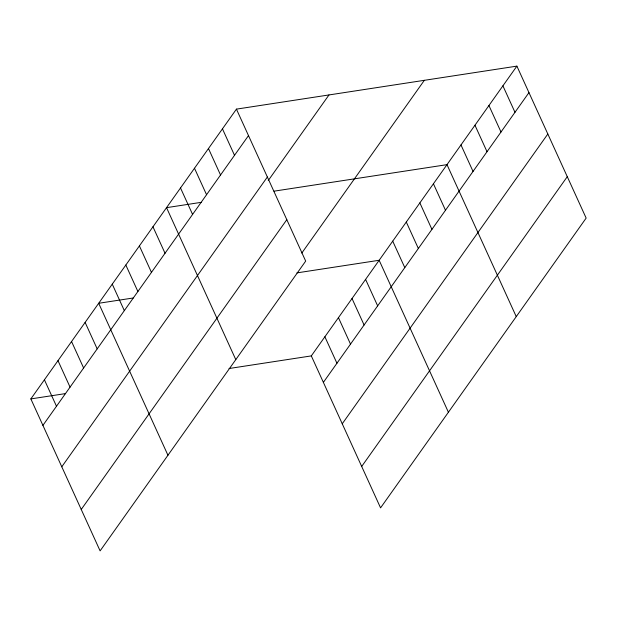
<?xml version="1.0" encoding="UTF-8"?>
<svg xmlns="http://www.w3.org/2000/svg" width="617" height="617" viewBox="0 0 617 617"><rect width="100%" height="100%" fill="white"/><g stroke="black" fill="none" stroke-linecap="round" stroke-linejoin="round"><path stroke-width="0.93" d="M236.434 109.132L305.685 261.099L100.108 550.873L30.85 398.906L236.434 109.132L516.892 66.127L586.15 218.094L380.566 507.868L311.315 355.901L516.892 66.127M42.912 425.383L248.497 135.601M61.785 466.791L267.369 177.017M268.225 180.58L328.984 94.941M81.236 509.465L286.812 219.683M301.798 253.047L424.342 80.318M323.377 382.37L528.962 92.596M342.25 423.786L547.834 134.012M361.693 466.452L567.278 176.678M201.127 202.353L166.536 207.659L235.787 359.626M274.048 191.17L446.993 164.646L516.252 316.614M133.28 297.98L98.689 303.279L167.947 455.246M296.885 272.891L379.154 260.274L448.412 412.241M30.85 398.906L65.441 393.607M229.046 368.519L311.315 355.901M502.917 85.832L514.979 112.302M488.934 105.538L500.996 132.007M474.959 125.236L487.021 151.713M460.976 144.941L473.038 171.418M433.427 183.773L445.489 210.243M419.861 202.9L431.923 229.37M406.294 222.027L418.357 248.497M392.72 241.147L404.791 267.624M365.588 279.401L377.65 305.87M352.022 298.528L364.084 324.997M338.448 317.647L350.51 344.124M324.881 336.774L336.944 363.251M222.452 128.837L234.514 155.307M208.477 148.543L220.539 175.012M194.494 168.248L206.556 194.717M180.511 187.954L192.581 214.423M152.962 226.778L165.032 253.255M139.396 245.905L151.458 272.382M125.829 265.032L137.892 291.502M112.263 284.159L124.325 310.629M85.123 322.406L97.185 348.883M71.557 341.533L83.619 368.002M57.99 360.66L70.053 387.129M44.416 379.787L56.486 406.256"/></g></svg>
